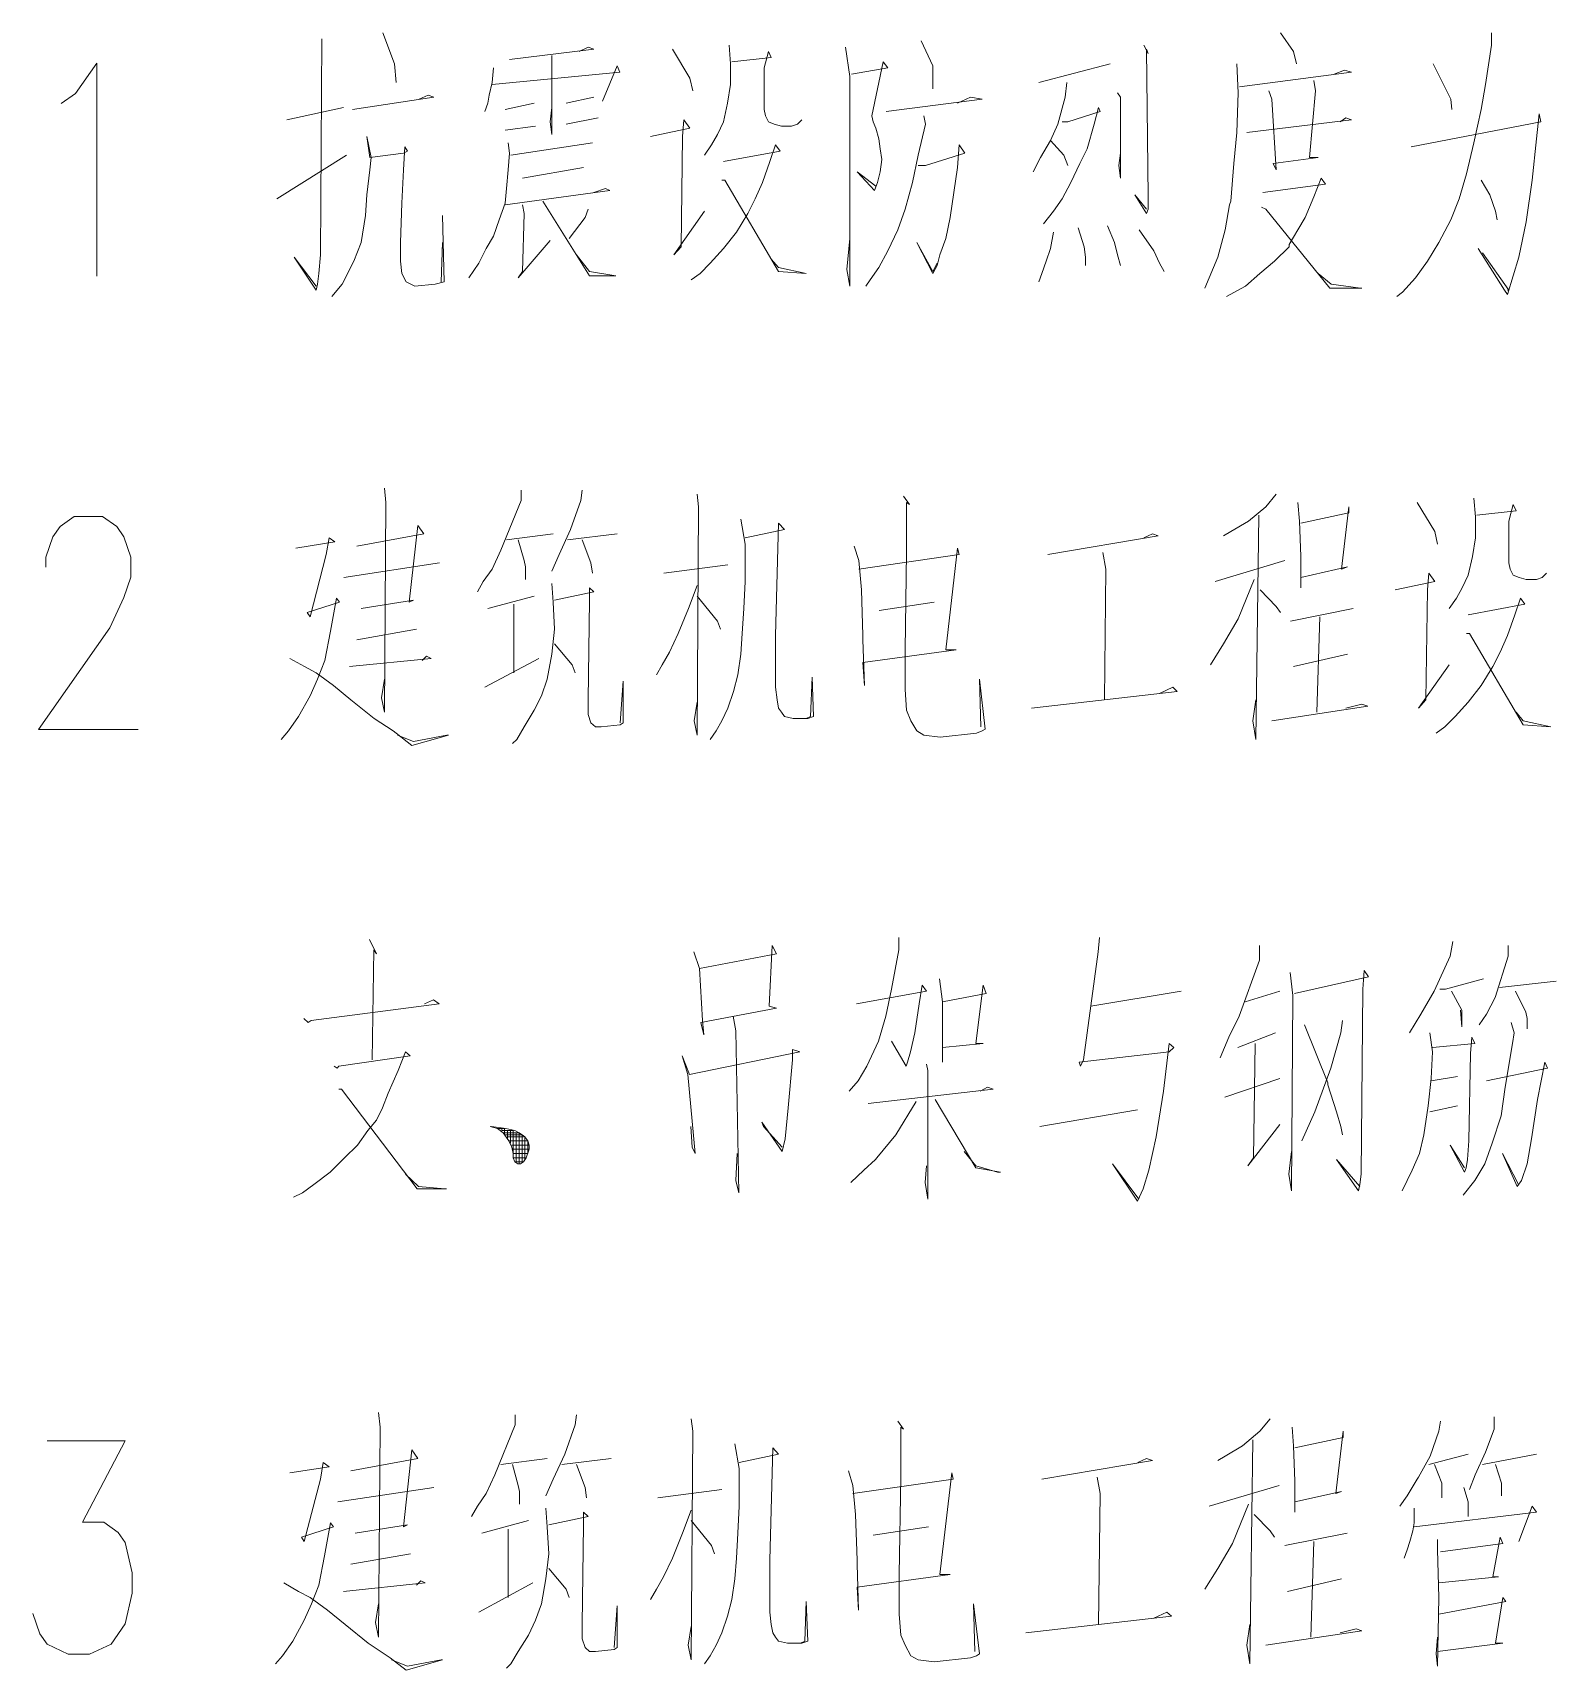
# Model space of a CAD drawing. Header units: millimetres. Extents: x 0 to 586, y 0 to 414.
# Drawn here: x 199.1 to 224.71, y 209.53 to 237.06 of the extents above; entities that cross this region are included whole.
import ezdxf

# ---------------------------------------------------------------- set-up
doc = ezdxf.new("R2010")
doc.units = ezdxf.units.MM

msp = doc.modelspace()

# ---------------------------------------------------------------- linework, layer by layer
at = {"color": 0, "lineweight": 0}
for points in [[(203.954944, 236.960833), (203.933778, 233.327222), (203.909083, 233.01325), (203.884389, 232.836861), (203.859694, 232.734556), (203.492806, 233.291944), (203.859694, 232.801583)], [(204.985056, 237.063139), (205.179083, 236.541028), (205.203778, 236.227056)], [(207.112306, 236.611583), (208.530472, 236.784444), (208.431694, 236.819722), (208.283528, 236.749167)], [(210.802361, 236.855), (210.827056, 236.541028), (210.827056, 236.191778), (210.777667, 235.877806), (210.707111, 235.563833), (210.608333, 235.352167), (210.509556, 235.179306), (210.389611, 235.002917)], [(212.760278, 236.819722), (212.834361, 236.329361), (212.834361, 232.801583), (212.784972, 233.083806), (212.834361, 233.605917)], [(214.030278, 236.925556), (214.227833, 236.50575), (214.227833, 236.364639), (214.227833, 236.121222)], [(217.77325, 236.855), (217.847333, 236.713889), (217.822639, 236.784444), (217.847333, 234.304417), (217.847333, 234.096278), (217.822639, 234.025722), (217.625083, 234.339694), (217.822639, 234.096278)], [(220.073361, 237.063139), (220.292083, 236.749167), (220.341472, 236.541028)], [(223.618778, 237.063139), (223.618778, 236.855), (223.52, 236.191778), (223.445917, 235.771972), (223.322444, 235.214583), (223.2025, 234.688944), (223.079028, 234.269139), (222.934389, 233.919889), (222.736833, 233.535361), (222.542806, 233.221389), (222.34525, 232.942694), (222.126528, 232.699278), (222.02775, 232.628722)], [(199.576972, 235.87075), (199.813333, 236.040083), (200.173167, 236.551611), (200.173167, 232.970917)], [(207.821389, 236.682139), (207.821389, 235.352167), (207.796694, 235.563833), (207.821389, 235.80725)], [(209.849861, 236.784444), (210.142667, 236.297611), (210.192056, 236.085944)], [(210.85175, 236.576306), (211.511444, 236.646861), (211.465583, 236.749167), (211.3915, 236.470472), (211.3915, 236.227056), (211.3915, 236.015389), (211.3915, 235.771972), (211.416194, 235.666139), (211.465583, 235.563833), (211.560833, 235.528556), (211.684306, 235.493278), (211.853639, 235.493278), (211.952417, 235.528556), (212.0265, 235.599111)], [(212.859056, 236.364639), (213.469361, 236.470472), (213.395278, 236.576306), (213.20125, 235.666139), (213.225944, 235.563833), (213.271806, 235.458), (213.321194, 235.281611), (213.345889, 235.10875), (213.370583, 234.932361), (213.345889, 234.724222), (213.2965, 234.547833), (213.250639, 234.41025), (212.954306, 234.724222), (213.271806, 234.480806)], [(216.012889, 236.227056), (217.212333, 236.541028)], [(219.339583, 236.541028), (219.364278, 236.050667), (219.339583, 235.387444), (219.290194, 234.865333), (219.240806, 234.233861), (219.216111, 234.166833), (219.142028, 233.747028), (219.018556, 233.291944), (218.873917, 232.942694), (218.799833, 232.766306)], [(222.955556, 235.771972), (222.934389, 235.948361), (222.638056, 236.541028)], [(206.840667, 236.470472), (206.8195, 236.227056), (206.770111, 236.015389), (206.745417, 235.877806), (206.696028, 235.736694)], [(206.8195, 236.191778), (208.967917, 236.399917), (208.922056, 236.50575), (208.675111, 235.913083)], [(219.385444, 236.1565), (221.269278, 236.399917), (221.149333, 236.435194), (220.976472, 236.364639)], [(219.875806, 236.085944), (219.925194, 235.948361), (219.999278, 234.7595), (219.949889, 234.865333), (220.708361, 234.967639), (220.560194, 234.967639), (220.658972, 236.085944), (220.634278, 236.262333)], [(204.47, 235.771972), (205.838778, 235.980111), (205.743528, 236.015389), (205.595361, 235.948361)], [(208.530472, 235.980111), (208.064806, 235.877806)], [(213.444667, 235.736694), (215.060389, 235.948361), (214.862833, 235.980111), (214.644111, 235.877806)], [(216.478556, 236.227056), (216.453861, 235.980111), (216.330389, 235.528556), (216.206917, 235.249861), (216.037583, 234.967639), (215.914111, 234.724222)], [(217.332278, 236.050667), (217.381667, 235.980111), (217.381667, 234.618389), (217.356972, 234.830056), (217.381667, 235.038194)], [(203.369333, 235.599111), (204.321833, 235.80725)], [(207.528583, 235.877806), (207.038222, 235.771972)], [(216.404472, 235.563833), (216.499722, 235.563833), (217.039472, 235.736694), (217.014778, 235.80725), (216.940694, 235.528556), (216.82075, 235.10875), (216.697278, 234.865333), (216.549111, 234.547833), (216.404472, 234.269139), (216.256306, 234.061), (216.086972, 233.849333)], [(223.396528, 233.433056), (223.8375, 232.734556), (223.886889, 232.664), (224.080917, 233.291944), (224.204389, 233.884611), (224.303167, 234.583111), (224.37725, 235.281611), (224.423111, 235.701417), (224.447806, 235.563833), (222.271167, 235.144028)], [(207.038222, 235.422722), (207.54975, 235.493278)], [(208.064806, 235.528556), (208.604556, 235.630861)], [(209.482972, 235.316889), (210.142667, 235.458), (210.043889, 235.599111), (210.022722, 235.316889), (209.998028, 233.464806), (209.874556, 233.327222), (210.389611, 234.061)], [(214.079667, 235.666139), (214.104361, 235.528556), (213.984417, 235.002917), (213.885639, 234.547833), (213.762167, 234.096278), (213.638694, 233.747028), (213.469361, 233.397778), (213.321194, 233.115556), (213.176556, 232.907417), (213.102472, 232.801583)], [(219.508917, 235.387444), (221.269278, 235.599111), (221.1705, 235.630861), (221.07525, 235.563833)], [(204.127806, 232.628722), (204.300667, 232.836861), (204.494694, 233.221389), (204.618167, 233.535361), (204.688722, 233.990444), (204.713417, 234.339694), (204.762806, 234.7595), (204.7875, 234.967639), (204.713417, 235.316889), (204.762806, 234.967639), (205.32725, 235.038194), (205.397806, 235.073472), (205.351944, 235.144028), (205.32725, 234.7595), (205.302556, 234.198583), (205.277861, 233.535361), (205.277861, 233.221389), (205.302556, 233.01325), (205.376639, 232.872139), (205.521278, 232.801583), (205.863472, 232.836861), (206.011639, 232.872139), (205.986944, 233.990444)], [(207.087611, 235.214583), (207.112306, 235.038194), (207.087611, 234.7595), (207.062917, 234.445528), (207.038222, 234.198583), (206.939444, 233.919889), (206.840667, 233.641194), (206.720722, 233.433056), (206.59725, 233.186111), (206.427917, 232.942694)], [(207.137, 235.002917), (208.505778, 235.214583)], [(210.707111, 234.897083), (211.659611, 235.073472), (211.585528, 235.179306), (211.48675, 234.897083), (211.366806, 234.547833), (211.243333, 234.269139), (211.119861, 234.025722), (210.925833, 233.71175), (210.707111, 233.433056), (210.484861, 233.186111), (210.315528, 233.01325), (210.167361, 232.907417)], [(213.984417, 234.830056), (214.104361, 234.830056), (214.764056, 235.038194), (214.668806, 235.179306), (214.644111, 234.794778), (214.520639, 233.955167), (214.446556, 233.605917), (214.347778, 233.327222), (214.301917, 233.150833), (214.227833, 233.01325), (213.959722, 233.535361), (214.227833, 233.048528), (214.301917, 233.186111)], [(216.206917, 235.249861), (216.429167, 235.002917), (216.499722, 234.830056)], [(203.2, 234.269139), (204.371222, 235.002917)], [(208.357611, 234.794778), (207.331028, 234.618389)], [(219.777028, 234.374972), (220.828306, 234.516083), (220.75775, 234.618389), (220.634278, 234.304417), (220.486111, 233.955167), (220.366167, 233.747028), (220.218, 233.500083), (220.218, 233.464806), (219.974583, 233.221389), (219.727639, 233.01325), (219.484222, 232.801583), (219.166722, 232.628722)], [(207.038222, 234.166833), (208.798583, 234.41025), (208.7245, 234.445528), (208.530472, 234.374972)], [(210.682417, 234.583111), (210.731806, 234.583111), (211.634917, 233.048528), (212.100583, 233.01325), (211.634917, 233.115556), (211.511444, 233.256667)], [(223.445917, 234.583111), (223.594083, 234.339694), (223.689333, 234.061), (223.714028, 233.919889)], [(207.331028, 234.166833), (207.355722, 234.025722), (207.331028, 233.048528), (207.256944, 232.942694), (207.796694, 233.570639)], [(207.673222, 234.233861), (208.456389, 232.977972), (208.897361, 232.977972), (208.456389, 233.048528), (208.237667, 233.327222)], [(208.431694, 234.096278), (208.382306, 233.955167), (208.114194, 233.605917)], [(219.752333, 234.131556), (219.826417, 234.096278), (220.902389, 232.766306), (221.442139, 232.766306), (221.417444, 232.766306), (220.927083, 232.836861), (220.708361, 233.01325)], [(216.672583, 233.782306), (216.771361, 233.464806), (216.796056, 233.291944), (216.796056, 233.150833)], [(217.162944, 233.817583), (217.282889, 233.535361), (217.332278, 233.327222), (217.381667, 233.150833)], [(205.96225, 232.872139), (205.986944, 233.535361)], [(216.256306, 233.71175), (216.206917, 233.433056), (216.136361, 233.221389), (216.062278, 233.01325), (216.012889, 232.872139)], [(217.699167, 233.747028), (217.942583, 233.397778), (218.041361, 233.186111), (218.115444, 233.048528)], [(223.470611, 233.3625), (223.911583, 232.734556), (223.886889, 232.734556)], [(205.00975, 229.407861), (205.034444, 229.164444), (205.00975, 225.636667), (204.960361, 225.880083), (205.00975, 226.194056)], [(207.306333, 229.372583), (207.306333, 229.199722), (206.964139, 228.360111), (206.8195, 228.046139), (206.671333, 227.838), (206.572556, 227.661611)], [(208.332917, 229.372583), (208.31175, 229.199722), (208.138889, 228.709361), (207.944861, 228.289556), (207.821389, 228.010861)], [(210.266139, 229.302028), (210.290833, 229.093889), (210.266139, 225.252139), (210.21675, 225.495556), (210.266139, 225.809528)], [(213.737472, 229.270278), (213.83625, 229.129167), (213.786861, 229.164444), (213.786861, 228.324833), (213.762167, 226.684417), (213.762167, 226.021194), (213.786861, 225.671944), (213.860944, 225.495556), (213.959722, 225.322694), (214.079667, 225.252139), (214.351306, 225.216861), (214.961611, 225.287417), (215.060389, 225.322694), (215.109778, 225.354444), (215.011, 226.194056), (215.035694, 225.389722)], [(219.999278, 229.302028), (219.826417, 229.093889), (219.533611, 228.850472), (219.240806, 228.674083), (219.117333, 228.603528)], [(220.366167, 229.164444), (220.390861, 228.850472), (220.415556, 228.254278), (220.415556, 227.732167)], [(220.415556, 227.905028), (221.198722, 228.081417), (221.099944, 228.046139), (221.223417, 229.093889), (221.223417, 228.988056), (220.415556, 228.815194)], [(222.369944, 229.164444), (222.666278, 228.674083), (222.712139, 228.465944)], [(223.325972, 229.235), (223.350667, 228.921028), (223.350667, 228.56825), (223.301278, 228.254278), (223.227194, 227.940306), (223.128417, 227.732167), (223.029639, 227.555778), (222.909694, 227.382917)], [(223.375361, 228.952778), (224.035056, 229.023333), (223.985667, 229.129167), (223.911583, 228.850472), (223.911583, 228.603528), (223.911583, 228.395389), (223.911583, 228.151972), (223.936278, 228.046139), (223.985667, 227.940306), (224.084444, 227.905028), (224.204389, 227.86975), (224.37725, 227.86975), (224.4725, 227.905028), (224.546583, 227.975583)], [(199.315917, 228.077889), (199.315917, 228.247222), (199.435861, 228.589417), (199.555806, 228.762278), (199.792167, 228.931611), (200.271944, 228.931611), (200.511833, 228.762278), (200.62825, 228.589417), (200.748194, 228.247222), (200.748194, 227.908556), (200.62825, 227.566361), (200.391889, 227.054833), (199.195972, 225.347389), (200.868139, 225.347389)], [(210.999917, 228.88575), (211.074, 228.465944), (211.074, 227.838), (211.049306, 227.382917), (211.024611, 226.963111), (210.999917, 226.613861), (210.950528, 226.264611), (210.876444, 225.985917), (210.781194, 225.703694), (210.682417, 225.495556), (210.583639, 225.322694), (210.484861, 225.181583)], [(211.074, 228.56825), (211.733694, 228.709361), (211.634917, 228.815194), (211.585528, 226.927833), (211.585528, 226.508028), (211.585528, 226.056472), (211.610222, 225.844806), (211.634917, 225.703694), (211.684306, 225.636667), (211.733694, 225.566111), (211.881861, 225.530833), (212.125278, 225.530833), (212.224056, 225.566111), (212.199361, 226.229333), (212.174667, 225.566111), (212.100583, 225.530833)], [(219.706472, 228.952778), (219.657083, 225.181583), (219.607694, 225.495556), (219.657083, 225.844806)], [(203.5175, 228.395389), (204.177194, 228.501222), (204.078417, 228.56825), (204.032556, 228.289556), (203.760917, 227.241806), (203.711528, 227.312361), (204.251278, 227.48875), (204.201889, 227.555778), (204.103111, 226.998389), (204.007861, 226.508028), (203.884389, 226.194056), (203.760917, 225.915361), (203.566889, 225.566111), (203.394028, 225.322694), (203.274083, 225.181583)], [(204.544083, 228.430667), (205.669444, 228.638806), (205.570667, 228.779917), (205.426028, 227.48875), (205.496583, 227.5205), (204.618167, 227.382917)], [(207.062917, 228.5365), (207.846083, 228.638806)], [(207.256944, 228.5365), (207.355722, 228.18725), (207.380417, 228.081417), (207.380417, 227.86975)], [(208.0895, 228.5365), (208.922056, 228.638806)], [(208.332917, 228.5365), (208.481083, 228.151972), (208.505778, 227.975583)], [(216.161056, 228.289556), (218.016667, 228.603528), (217.921417, 228.638806), (217.77325, 228.56825)], [(212.908444, 228.430667), (212.982528, 228.18725), (213.028389, 227.696889), (213.053083, 226.927833), (213.053083, 226.857278), (213.077778, 226.088222), (213.053083, 226.47275), (214.619417, 226.684417), (214.446556, 226.684417), (214.644111, 228.395389), (214.668806, 228.289556), (212.982528, 228.046139)], [(217.088861, 228.324833), (217.13825, 228.046139), (217.113556, 225.844806)], [(204.325361, 227.905028), (205.937556, 228.151972)], [(209.705222, 227.975583), (210.781194, 228.116694)], [(220.147444, 228.18725), (218.972694, 227.838)], [(207.821389, 227.802722), (207.846083, 227.48875), (207.870778, 227.033667), (207.821389, 226.613861), (207.747306, 226.194056), (207.648528, 225.915361), (207.528583, 225.671944), (207.355722, 225.389722), (207.235778, 225.181583), (207.161694, 225.111028)], [(207.870778, 227.5205), (208.530472, 227.661611), (208.456389, 227.732167), (208.456389, 227.5205), (208.431694, 225.844806), (208.431694, 225.601389), (208.481083, 225.460278), (208.555167, 225.389722), (208.653944, 225.389722), (208.971444, 225.425), (209.020833, 225.460278), (209.020833, 226.158778), (208.971444, 225.460278)], [(210.266139, 227.767444), (210.1215, 227.382917), (209.948639, 226.963111), (209.800472, 226.649139), (209.680528, 226.437472), (209.58175, 226.264611)], [(219.632389, 227.86975), (219.364278, 227.206528), (219.117333, 226.786722), (218.898611, 226.437472)], [(222.003056, 227.696889), (222.666278, 227.838), (222.5675, 227.975583), (222.542806, 227.696889), (222.518111, 225.844806), (222.394639, 225.703694), (222.909694, 226.437472)], [(206.745417, 227.382917), (207.528583, 227.591056)], [(207.186389, 227.453472), (207.186389, 226.299889)], [(210.266139, 227.591056), (210.608333, 227.17125), (210.657722, 227.033667)], [(213.324722, 227.347639), (214.252528, 227.48875)], [(219.731167, 227.696889), (219.999278, 227.418194), (220.073361, 227.312361)], [(223.227194, 227.277083), (224.179694, 227.453472), (224.105611, 227.555778), (224.010361, 227.277083), (223.886889, 226.927833), (223.763417, 226.649139), (223.643472, 226.405722), (223.445917, 226.088222), (223.227194, 225.809528), (223.008472, 225.566111), (222.835611, 225.389722), (222.687444, 225.287417)], [(220.242694, 227.17125), (221.293972, 227.382917)], [(220.733056, 227.241806), (220.683667, 225.636667)], [(204.544083, 226.857278), (205.545972, 227.033667)], [(223.2025, 226.963111), (223.251889, 226.963111), (224.155, 225.425), (224.620667, 225.389722), (224.155, 225.495556), (224.035056, 225.636667)], [(207.870778, 226.786722), (208.163583, 226.437472), (208.212972, 226.299889)], [(221.198722, 226.613861), (220.292083, 226.405722)], [(203.418722, 226.543306), (203.665667, 226.405722), (203.859694, 226.299889), (204.1525, 226.088222), (204.445306, 225.844806), (204.836889, 225.530833), (205.154389, 225.322694), (205.203778, 225.287417), (205.471889, 225.07575), (206.085722, 225.252139), (206.061028, 225.252139), (205.496583, 225.146306), (205.228472, 225.252139)], [(204.420611, 226.405722), (205.792917, 226.543306), (205.718833, 226.578583), (205.64475, 226.508028)], [(206.696028, 226.056472), (207.602667, 226.543306)], [(215.889417, 225.703694), (218.337694, 225.985917), (218.263611, 226.056472), (218.041361, 225.950639)], [(219.925194, 225.495556), (221.540917, 225.738972), (221.442139, 225.77425), (221.174028, 225.703694)], [(204.75575, 221.816083), (204.875694, 221.572667), (204.829833, 221.643222), (204.805139, 219.791139)], [(210.209694, 221.607944), (210.304944, 221.32925), (210.354333, 220.454361), (210.379028, 220.210944), (210.329639, 220.419083), (211.603167, 220.6625), (211.479694, 220.697778), (211.529083, 221.713778), (211.603167, 221.572667), (210.304944, 221.32925)], [(213.656333, 221.851361), (213.656333, 221.643222), (213.532861, 220.98), (213.437611, 220.524917), (213.314139, 220.105111), (213.116583, 219.685306), (212.971944, 219.441889), (212.823778, 219.2655)], [(217.028889, 221.851361), (217.007722, 221.607944), (216.760778, 219.791139), (216.711389, 219.685306), (216.686694, 219.755861), (218.203639, 219.928722), (218.277722, 219.999278), (218.203639, 220.069833), (218.104861, 219.2655), (217.984917, 218.496444), (217.861444, 217.939056), (217.762667, 217.625083), (217.667417, 217.416944), (217.251139, 218.044889), (217.692111, 217.448694)], [(219.720583, 221.713778), (219.720583, 221.466833), (219.378389, 220.524917), (219.205528, 220.175667), (219.060889, 219.826417)], [(222.973194, 221.780806), (222.923806, 221.537389), (222.655694, 220.944722), (222.433444, 220.560194), (222.239417, 220.246222)], [(223.901, 221.713778), (223.901, 221.537389), (223.682278, 220.838889), (223.534111, 220.560194), (223.414167, 220.383806)], [(214.340722, 221.152861), (214.390111, 220.768333), (214.390111, 219.755861), (214.390111, 219.999278), (215.0745, 220.069833), (214.951028, 220.069833), (215.0745, 221.047028), (215.123889, 220.909444), (214.390111, 220.768333)], [(220.235639, 221.258694), (220.2815, 220.874167), (220.256806, 217.589806), (220.210944, 217.8685), (220.256806, 218.253028)], [(220.306194, 220.909444), (221.555028, 221.188139), (221.480944, 221.293972), (221.45625, 220.98), (221.431556, 217.8685), (221.406861, 217.695639), (221.382167, 217.589806), (221.015278, 218.115444), (221.406861, 217.660361)], [(222.754472, 220.98), (222.849722, 220.98), (223.484722, 221.152861)], [(223.756361, 221.01175), (224.708861, 221.117583)], [(212.94725, 220.733056), (214.122, 220.944722), (214.047917, 221.047028), (213.998528, 220.733056), (213.924444, 220.246222), (213.850361, 219.928722), (213.8045, 219.755861), (213.779806, 219.685306), (213.532861, 220.105111)], [(218.401194, 220.944722), (216.88425, 220.697778)], [(219.477167, 220.768333), (220.062778, 220.944722)], [(222.9485, 220.944722), (223.121361, 220.63075), (223.121361, 220.348528), (223.096667, 220.63075)], [(224.024472, 220.944722), (224.197333, 220.595472), (224.2185, 220.489639), (224.2185, 220.31325)], [(203.655083, 220.489639), (203.729167, 220.419083), (203.775028, 220.454361), (205.926972, 220.733056), (205.831722, 220.803611), (205.683556, 220.733056)], [(210.869389, 220.524917), (210.918778, 220.2815), (210.964639, 217.554528), (210.918778, 217.766194), (210.939944, 218.21775)], [(221.114056, 220.454361), (221.089361, 220.246222), (220.920028, 219.650028), (220.648389, 218.91625), (220.429667, 218.429417)], [(220.479056, 220.383806), (220.870639, 219.406611), (220.870639, 219.371333), (221.015278, 218.91625), (221.089361, 218.672833), (221.114056, 218.531722)], [(223.950389, 220.419083), (223.999778, 220.246222), (223.975083, 220.069833), (223.851611, 219.336056), (223.781056, 218.849222), (223.632889, 218.394139), (223.509417, 218.044889), (223.340083, 217.766194), (223.142528, 217.51925)], [(219.988694, 220.246222), (219.353694, 219.999278)], [(219.6465, 220.069833), (219.621806, 218.147194), (219.526556, 218.009611), (220.062778, 218.708111)], [(222.581611, 220.246222), (222.631, 219.928722), (222.606306, 219.477167), (222.556917, 219.022083), (222.482833, 218.531722), (222.40875, 218.21775), (222.288806, 217.939056), (222.115944, 217.589806)], [(222.631, 219.999278), (223.340083, 220.069833), (223.290694, 220.175667), (223.266, 219.896972), (223.241306, 218.429417), (223.216611, 218.115444), (223.191917, 217.974333), (223.167222, 217.903778), (222.923806, 218.358861), (223.167222, 217.974333), (222.923806, 218.358861)], [(204.166611, 219.685306), (204.216, 219.650028), (204.240694, 219.685306), (205.440139, 219.861694), (205.366056, 219.928722), (205.242583, 219.61475), (205.07325, 219.230222), (204.974472, 218.986806), (204.875694, 218.778667), (204.731056, 218.602278), (204.558194, 218.358861), (204.339472, 218.147194), (204.096056, 217.903778), (203.824417, 217.695639), (203.630389, 217.554528), (203.482222, 217.483972)], [(210.160306, 218.672833), (210.185, 218.323583), (210.230861, 218.21775), (210.110917, 219.547722), (210.012139, 219.861694), (210.135611, 219.547722), (211.99475, 219.928722), (211.871278, 219.964), (211.871278, 219.791139), (211.797194, 218.986806), (211.747806, 218.464694), (211.698417, 218.253028), (211.356222, 218.743389), (211.380917, 218.672833), (211.698417, 218.323583)], [(223.534111, 219.441889), (224.560694, 219.650028), (224.514833, 219.755861), (224.391361, 219.127917), (224.292583, 218.464694), (224.2185, 218.044889), (224.12325, 217.766194), (224.049167, 217.660361), (223.80575, 218.21775), (224.073861, 217.695639)], [(214.122, 219.720583), (214.146694, 219.61475), (214.146694, 219.512444), (214.146694, 217.448694), (214.097306, 217.730917), (214.122, 218.009611)], [(220.062778, 219.477167), (219.134972, 219.163194)], [(223.047278, 219.512444), (222.606306, 219.441889)], [(204.240694, 219.300778), (204.290083, 219.300778), (205.560083, 217.625083), (206.050444, 217.625083), (206.02575, 217.625083), (205.584778, 217.660361), (205.366056, 217.8685)], [(213.141278, 219.057361), (215.243833, 219.300778), (215.148583, 219.336056), (215.025111, 219.2655)], [(213.949139, 219.092639), (213.606944, 218.531722), (213.289444, 218.147194), (213.26475, 218.115444), (213.070722, 217.939056), (212.848472, 217.730917)], [(214.266639, 219.127917), (214.951028, 217.974333), (215.367306, 217.903778), (215.317917, 217.903778), (214.951028, 218.009611), (214.757, 218.253028)], [(216.027, 218.672833), (217.667417, 218.951528)], [(223.047278, 219.022083), (222.581611, 218.91625)], [(206.808917, 218.672833), (207.052333, 218.637556), (207.2005, 218.602278), (207.274583, 218.567), (207.323972, 218.531722), (207.369833, 218.496444), (207.419222, 218.429417), (207.443917, 218.358861), (207.443917, 218.288306), (207.394528, 218.147194), (207.348667, 218.080167), (207.299278, 218.044889), (207.249889, 218.044889), (207.2005, 218.080167), (207.175806, 218.147194), (207.175806, 218.21775), (207.151111, 218.323583), (207.101722, 218.429417), (207.002944, 218.567), (206.907694, 218.637556), (206.784222, 218.672833)], [(206.907694, 218.637556), (207.027639, 218.637556)], [(206.981778, 218.602278), (206.981778, 218.637556)], [(207.027639, 218.637556), (207.027639, 218.531722)], [(207.175806, 218.602278), (206.981778, 218.602278)], [(207.002944, 218.567), (207.274583, 218.567)], [(207.323972, 218.531722), (207.027639, 218.531722)], [(207.077028, 218.464694), (207.077028, 218.602278)], [(207.077028, 218.496444), (207.348667, 218.496444)], [(207.419222, 218.429417), (207.101722, 218.429417)], [(207.126417, 218.602278), (207.126417, 218.394139)], [(207.151111, 218.358861), (207.443917, 218.358861)], [(207.175806, 218.147194), (207.175806, 218.602278)], [(207.225194, 218.567), (207.225194, 218.080167)], [(207.274583, 218.044889), (207.274583, 218.567)], [(207.323972, 218.531722), (207.323972, 218.080167)], [(207.369833, 218.115444), (207.369833, 218.496444)], [(207.419222, 218.429417), (207.419222, 218.21775)], [(207.443917, 218.288306), (207.175806, 218.288306)], [(207.175806, 218.21775), (207.419222, 218.21775)], [(207.394528, 218.147194), (207.175806, 218.147194)], [(207.2005, 218.080167), (207.348667, 218.080167)], [(204.910972, 213.860944), (204.935667, 213.617528), (204.910972, 210.086222), (204.861583, 210.333167), (204.910972, 210.647139)], [(207.207556, 213.825667), (207.207556, 213.652806), (206.865361, 212.813194), (206.720722, 212.499222), (206.572556, 212.287556), (206.473778, 212.114694)], [(208.237667, 213.825667), (208.212972, 213.652806), (208.040111, 213.162444), (207.846083, 212.742639), (207.722611, 212.463944)], [(210.167361, 213.755111), (210.192056, 213.546972), (210.167361, 209.705222), (210.117972, 209.948639), (210.167361, 210.262611)], [(213.638694, 213.719833), (213.737472, 213.58225), (213.688083, 213.617528), (213.688083, 212.777917), (213.663389, 211.1375), (213.663389, 210.47075), (213.688083, 210.1215), (213.762167, 209.948639), (213.860944, 209.77225), (213.984417, 209.705222), (214.252528, 209.669944), (214.862833, 209.736972), (214.961611, 209.77225), (215.011, 209.807528), (214.912222, 210.647139), (214.936917, 209.842806)], [(219.9005, 213.755111), (219.727639, 213.546972), (219.434833, 213.303556), (219.142028, 213.127167), (219.018556, 213.056611)], [(222.761528, 213.719833), (222.736833, 213.546972), (222.588667, 213.127167), (222.394639, 212.777917), (222.369944, 212.742639), (222.200611, 212.463944), (222.077139, 212.287556)], [(223.664639, 213.790389), (223.664639, 213.58225), (223.52, 213.197722), (223.347139, 212.813194), (223.251889, 212.569778)], [(219.607694, 213.405861), (219.558306, 209.634667), (219.508917, 209.948639), (219.558306, 210.297889)], [(220.267389, 213.617528), (220.292083, 213.303556), (220.316778, 212.707361), (220.316778, 212.18525)], [(220.316778, 212.358111), (221.099944, 212.5345), (221.001167, 212.499222), (221.124639, 213.546972), (221.124639, 213.441139), (220.316778, 213.268278)], [(199.337083, 213.384694), (200.649417, 213.384694), (199.933278, 212.019444), (200.293111, 212.019444), (200.533, 211.846583), (200.649417, 211.67725), (200.769361, 211.165722), (200.769361, 210.823528), (200.649417, 210.312), (200.413056, 209.969806), (200.053222, 209.800472), (199.693389, 209.800472), (199.337083, 209.969806), (199.217139, 210.142667), (199.097194, 210.481333)], [(204.445306, 212.88375), (205.570667, 213.091889), (205.471889, 213.233), (205.32725, 211.938306), (205.397806, 211.973583), (204.519389, 211.836)], [(210.901139, 213.335306), (210.975222, 212.919028), (210.975222, 212.287556), (210.950528, 211.836), (210.925833, 211.416194), (210.901139, 211.066944), (210.85175, 210.717694), (210.777667, 210.439), (210.682417, 210.156778), (210.583639, 209.948639), (210.484861, 209.77225), (210.389611, 209.634667)], [(210.975222, 213.021333), (211.634917, 213.162444), (211.536139, 213.268278), (211.48675, 211.380917), (211.48675, 210.961111), (211.48675, 210.506028), (211.511444, 210.297889), (211.536139, 210.156778), (211.585528, 210.086222), (211.634917, 210.019194), (211.783083, 209.983917), (212.0265, 209.983917), (212.125278, 210.019194), (212.100583, 210.682417), (212.075889, 210.019194), (212.001806, 209.983917)], [(222.5675, 212.986056), (223.227194, 213.162444)], [(223.470611, 212.986056), (224.37725, 213.162444)], [(203.418722, 212.848472), (204.078417, 212.950778), (203.979639, 213.021333), (203.933778, 212.742639), (203.662139, 211.694889), (203.61275, 211.765444), (204.1525, 211.938306), (204.103111, 212.008861), (204.004333, 211.451472), (203.909083, 210.961111), (203.785611, 210.647139), (203.662139, 210.368444), (203.468111, 210.019194), (203.29525, 209.77225), (203.175306, 209.634667)], [(206.964139, 212.986056), (207.747306, 213.091889)], [(207.161694, 212.986056), (207.256944, 212.636806), (207.281639, 212.5345), (207.281639, 212.322833)], [(207.990722, 212.986056), (208.823278, 213.091889)], [(208.237667, 212.986056), (208.382306, 212.601528), (208.407, 212.428667)], [(212.809667, 212.88375), (212.88375, 212.636806), (212.929611, 212.149972), (212.954306, 211.380917), (212.954306, 211.310361), (212.979, 210.541306), (212.954306, 210.925833), (214.520639, 211.1375), (214.347778, 211.1375), (214.545333, 212.848472), (214.570028, 212.742639), (212.88375, 212.499222)], [(216.062278, 212.742639), (217.921417, 213.056611), (217.822639, 213.091889), (217.674472, 213.021333)], [(222.66275, 212.986056), (222.786222, 212.672083), (222.786222, 212.428667)], [(223.689333, 212.986056), (223.788111, 212.672083), (223.788111, 212.463944)], [(204.226583, 212.358111), (205.838778, 212.601528)], [(209.606444, 212.428667), (210.682417, 212.569778)], [(216.990083, 212.777917), (217.039472, 212.499222), (217.014778, 210.297889)], [(220.048667, 212.636806), (218.873917, 212.287556)], [(223.153111, 212.601528), (223.227194, 212.358111), (223.227194, 212.114694)], [(219.533611, 212.322833), (219.2655, 211.659611), (219.018556, 211.239806), (218.799833, 210.890556)], [(206.646639, 211.836), (207.429806, 212.044139)], [(207.722611, 212.252278), (207.747306, 211.938306), (207.772, 211.48675), (207.722611, 211.066944), (207.648528, 210.647139), (207.54975, 210.368444), (207.429806, 210.1215), (207.256944, 209.842806), (207.137, 209.634667), (207.062917, 209.564111)], [(207.772, 211.973583), (208.431694, 212.114694), (208.357611, 212.18525), (208.357611, 211.973583), (208.332917, 210.297889), (208.332917, 210.054472), (208.382306, 209.913361), (208.456389, 209.842806), (208.555167, 209.842806), (208.872667, 209.878083), (208.922056, 209.913361), (208.922056, 210.611861), (208.872667, 209.913361)], [(210.167361, 212.220528), (210.022722, 211.836), (209.849861, 211.416194), (209.701694, 211.102222), (209.58175, 210.890556), (209.482972, 210.717694)], [(210.167361, 212.044139), (210.509556, 211.624333), (210.558944, 211.48675)], [(219.632389, 212.149972), (219.9005, 211.871278), (219.974583, 211.765444)], [(222.320556, 212.252278), (222.320556, 212.008861), (222.295861, 211.871278), (222.246472, 211.694889), (222.200611, 211.553778), (222.151222, 211.416194)], [(222.320556, 211.938306), (224.37725, 212.18525), (224.303167, 212.287556), (224.080917, 211.694889)], [(207.087611, 211.903028), (207.087611, 210.752972)], [(213.225944, 211.800722), (214.15375, 211.938306)], [(220.143917, 211.624333), (221.195194, 211.836)], [(222.761528, 211.5185), (223.812806, 211.659611), (223.763417, 211.765444), (223.643472, 211.102222), (223.738722, 211.102222), (222.736833, 210.996389)], [(204.445306, 211.310361), (205.447194, 211.48675)], [(220.634278, 211.694889), (220.584889, 210.086222)], [(222.712139, 211.730167), (222.712139, 211.553778), (222.736833, 210.752972), (222.712139, 209.599389), (222.687444, 209.807528), (222.712139, 210.086222)], [(207.772, 211.239806), (208.064806, 210.890556), (208.114194, 210.752972)], [(203.319944, 210.996389), (203.566889, 210.855278), (203.760917, 210.752972), (204.053722, 210.541306), (204.346528, 210.297889), (204.738111, 209.983917), (205.055611, 209.77225), (205.105, 209.736972), (205.376639, 209.528833), (205.986944, 209.705222), (205.96225, 209.705222), (205.397806, 209.599389), (205.129694, 209.705222)], [(204.321833, 210.855278), (205.694139, 210.996389), (205.620056, 211.031667), (205.545972, 210.961111)], [(206.59725, 210.506028), (207.503889, 210.996389)], [(221.099944, 211.066944), (220.193306, 210.855278)], [(222.736833, 210.47075), (223.862194, 210.682417), (223.812806, 210.752972), (223.689333, 209.983917), (223.812806, 209.983917), (222.712139, 209.842806)], [(215.790639, 210.156778), (218.238917, 210.439), (218.164833, 210.506028), (217.942583, 210.403722)], [(219.826417, 209.948639), (221.442139, 210.192056), (221.343361, 210.227333), (221.07525, 210.156778)]]:
    msp.add_lwpolyline(points, dxfattribs=at)

doc.saveas('drawing.dxf')
